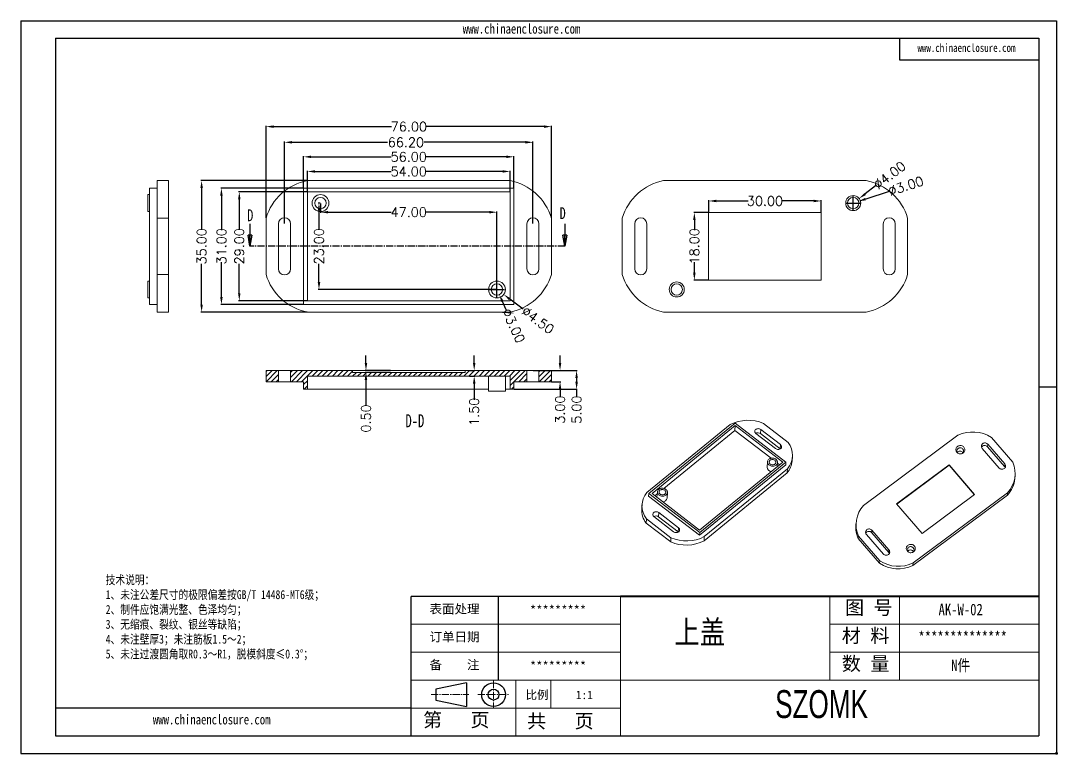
# Model space of a CAD drawing. Header units: inches. Extents: x -870 to -275, y 557 to 752.
# Drawn here: x -869.9 to -593.7, y 556.5 to 751.8 of the extents above; entities that cross this region are included whole.
import ezdxf

# ---------------------------------------------------------------- set-up
doc = ezdxf.new("R2010")
doc.units = ezdxf.units.IN
doc.header["$LTSCALE"] = 0.1
doc.linetypes.add('CENTER2', pattern=[28.575, 19.05, -3.175, 3.175, -3.175])
doc.layers.add('文字', color=81, linetype='Continuous')
for name, color, linetype, lineweight in [('粗实线', 7, 'Continuous', 30), ('细实线', 3, 'Continuous', 9), ('细点划线', 2, 'CENTER2', 9)]:
    doc.layers.add(name, color=color, linetype=linetype, lineweight=lineweight)
doc.styles.add('SLDTEXTSTYLE0', font='TXT', dxfattribs={"width": 0.75})
doc.styles.add('SLDTEXTSTYLE3', font='TXT', dxfattribs={"width": 0.7})
doc.styles.get("Standard").update_dxf_attribs({"font": 'txt', "bigfont": 'gbcbig.shx'})
doc.styles.add('宋体', font='', dxfattribs={"width": 0.8, "height": 3.5})
doc.styles.add('长仿宋', font='', dxfattribs={"width": 0.7, "height": 4})
doc.styles.get('宋体').set_extended_font_data('SimSun')
doc.styles.get('长仿宋').set_extended_font_data('SimSun')
doc.dimstyles.new('2.5', dxfattribs={"dimtxt": 2.5, "dimasz": 2, "dimexe": 0.18, "dimexo": 0.0625, "dimgap": 0.09, "dimtad": 0, "dimzin": 0, "dimdsep": 46, "dimtxsty": 'Standard', "dimcen": 2, "dimclrd": 3, "dimclre": 3, "dimclrt": 256, "dimadec": 0, "dimazin": 0, "dimtfac": 1, "dimtofl": 0, "dimtmove": 0, "dimatfit": 3, "dimfxl": 1, "dimtolj": 1, "dimtzin": 0, "dimarcsym": 0})

# ---------------------------------------------------------------- blocks, each defined once
blk = doc.blocks.new('_CLOSED')
at = {"color": 0, "linetype": 'ByBlock', "lineweight": -2}
for p, q in [((-1, 0.166667), (0, 0)), ((-1, 0.166667), (-1, -0.166667)), ((0, 0), (-1, -0.166667)), ((0, 0), (-1, 0))]:
    blk.add_line(p, q, dxfattribs=at)
blk = doc.blocks.new('*D224')
at = {"color": 3, "lineweight": -2}
for p, q in [((-726.18, 660.69), (-726.18, 662.69)), ((-728.43, 658.69), (-726, 658.69)), ((-728.43, 655.69), (-726, 655.69)), ((-726.18, 653.69), (-726.18, 651.69))]:
    blk.add_line(p, q, dxfattribs=at)
at = {"color": 3}
for points in [[(-726.52, 660.69), (-725.85, 660.69), (-726.18, 658.69)], [(-726.52, 653.69), (-725.85, 653.69), (-726.18, 655.69)]]:
    blk.add_solid(points, dxfattribs=at)
at = {"layer": 'Defpoints', "color": 0}
for p in [(-728.49, 658.69), (-726.18, 658.69), (-728.49, 655.69)]:
    blk.add_point(p, dxfattribs=at)
at = {"insert": (-726.18, 648.27), "char_height": 2.5, "attachment_point": 5, "rotation": 90}
blk.add_mtext('\\A1;3.00', dxfattribs=at)
blk = doc.blocks.new('*D225')
at = {"color": 3, "lineweight": -2}
for p, q in [((-733.33, 658.69), (-721.59, 658.69)), ((-721.77, 656.69), (-721.77, 655.69)), ((-738.43, 653.69), (-721.59, 653.69)), ((-721.77, 653.69), (-721.77, 651.69))]:
    blk.add_line(p, q, dxfattribs=at)
at = {"color": 3}
for points in [[(-722.11, 656.69), (-721.44, 656.69), (-721.77, 658.69)], [(-722.11, 655.69), (-721.44, 655.69), (-721.77, 653.69)]]:
    blk.add_solid(points, dxfattribs=at)
at = {"layer": 'Defpoints', "color": 0}
for p in [(-733.39, 658.69), (-721.77, 658.69), (-738.49, 653.69)]:
    blk.add_point(p, dxfattribs=at)
at = {"insert": (-721.77, 648.27), "char_height": 2.5, "attachment_point": 5, "rotation": 90}
blk.add_mtext('\\A1;5.00', dxfattribs=at)
blk = doc.blocks.new('*D226')
at = {"color": 3, "lineweight": -2}
for p, q in [((-777.88, 660.69), (-777.88, 662.69)), ((-771.31, 658.69), (-778.06, 658.69)), ((-771.31, 658.19), (-778.06, 658.19)), ((-777.88, 656.19), (-777.88, 649.32))]:
    blk.add_line(p, q, dxfattribs=at)
at = {"color": 3}
for points in [[(-778.22, 660.69), (-777.55, 660.69), (-777.88, 658.69)], [(-778.22, 656.19), (-777.55, 656.19), (-777.88, 658.19)]]:
    blk.add_solid(points, dxfattribs=at)
at = {"layer": 'Defpoints', "color": 0}
for p in [(-777.88, 658.69), (-771.24, 658.69), (-771.24, 658.19)]:
    blk.add_point(p, dxfattribs=at)
at = {"insert": (-777.88, 645.9), "char_height": 2.5, "attachment_point": 5, "rotation": 90}
blk.add_mtext('\\A1;0.50', dxfattribs=at)
blk = doc.blocks.new('*D227')
at = {"color": 3, "lineweight": -2}
for p, q in [((-749.05, 660.69), (-749.05, 662.69)), ((-750.34, 658.69), (-748.87, 658.69)), ((-750.34, 657.19), (-748.87, 657.19)), ((-749.05, 655.19), (-749.05, 650.9))]:
    blk.add_line(p, q, dxfattribs=at)
at = {"color": 3}
for points in [[(-749.38, 660.69), (-748.71, 660.69), (-749.05, 658.69)], [(-749.38, 655.19), (-748.71, 655.19), (-749.05, 657.19)]]:
    blk.add_solid(points, dxfattribs=at)
at = {"layer": 'Defpoints', "color": 0}
for p in [(-750.4, 658.69), (-750.4, 657.19), (-749.05, 658.69)]:
    blk.add_point(p, dxfattribs=at)
at = {"insert": (-749.05, 647.68), "char_height": 2.5, "attachment_point": 5, "rotation": 90}
blk.add_mtext('\\A1;1.50', dxfattribs=at)
blk = doc.blocks.new('*D228')
at = {"color": 3, "lineweight": -2}
for p, q in [((-804.49, 699.32), (-804.49, 723.8)), ((-802.49, 723.62), (-771.12, 723.62)), ((-730.49, 723.62), (-761.77, 723.62)), ((-728.49, 699.32), (-728.49, 723.8))]:
    blk.add_line(p, q, dxfattribs=at)
at = {"color": 3}
for points in [[(-802.49, 723.95), (-802.49, 723.28), (-804.49, 723.62)], [(-730.49, 723.95), (-730.49, 723.28), (-728.49, 723.62)]]:
    blk.add_solid(points, dxfattribs=at)
at = {"layer": 'Defpoints', "color": 0}
for p in [(-728.49, 723.62), (-804.49, 699.25), (-728.49, 699.25)]:
    blk.add_point(p, dxfattribs=at)
at = {"insert": (-766.45, 723.62), "char_height": 2.5, "attachment_point": 5}
blk.add_mtext('\\A1;76.00', dxfattribs=at)
blk = doc.blocks.new('*D229')
at = {"color": 3, "lineweight": -2}
for p, q in [((-799.59, 697.82), (-799.59, 719.62)), ((-797.59, 719.44), (-772.13, 719.44)), ((-735.39, 719.44), (-762.36, 719.44)), ((-733.39, 697.82), (-733.39, 719.62))]:
    blk.add_line(p, q, dxfattribs=at)
at = {"color": 3}
for points in [[(-797.59, 719.78), (-797.59, 719.11), (-799.59, 719.44)], [(-735.39, 719.78), (-735.39, 719.11), (-733.39, 719.44)]]:
    blk.add_solid(points, dxfattribs=at)
at = {"layer": 'Defpoints', "color": 0}
for p in [(-799.59, 719.44), (-799.59, 697.75), (-733.39, 697.75)]:
    blk.add_point(p, dxfattribs=at)
at = {"insert": (-767.24, 719.44), "char_height": 2.5, "attachment_point": 5}
blk.add_mtext('\\A1;66.20', dxfattribs=at)
blk = doc.blocks.new('*D230')
at = {"color": 3, "lineweight": -2}
for p, q in [((-794.49, 707.32), (-794.49, 715.76)), ((-792.49, 715.58), (-771.17, 715.58)), ((-740.49, 715.58), (-761.82, 715.58)), ((-738.49, 707.32), (-738.49, 715.76))]:
    blk.add_line(p, q, dxfattribs=at)
at = {"color": 3}
for points in [[(-792.49, 715.91), (-792.49, 715.25), (-794.49, 715.58)], [(-740.49, 715.91), (-740.49, 715.25), (-738.49, 715.58)]]:
    blk.add_solid(points, dxfattribs=at)
at = {"layer": 'Defpoints', "color": 0}
for p in [(-738.49, 715.58), (-794.49, 707.25), (-738.49, 707.25)]:
    blk.add_point(p, dxfattribs=at)
at = {"insert": (-766.49, 715.58), "char_height": 2.5, "attachment_point": 5}
blk.add_mtext('\\A1;56.00', dxfattribs=at)
blk = doc.blocks.new('*D231')
at = {"color": 3, "lineweight": -2}
for p, q in [((-793.49, 706.32), (-793.49, 711.86)), ((-791.49, 711.68), (-771.17, 711.68)), ((-741.49, 711.68), (-761.82, 711.68)), ((-739.49, 706.32), (-739.49, 711.86))]:
    blk.add_line(p, q, dxfattribs=at)
at = {"color": 3}
for points in [[(-791.49, 712.01), (-791.49, 711.35), (-793.49, 711.68)], [(-741.49, 712.01), (-741.49, 711.35), (-739.49, 711.68)]]:
    blk.add_solid(points, dxfattribs=at)
at = {"layer": 'Defpoints', "color": 0}
for p in [(-739.49, 711.68), (-793.49, 706.25), (-739.49, 706.25)]:
    blk.add_point(p, dxfattribs=at)
at = {"insert": (-766.49, 711.68), "char_height": 2.5, "attachment_point": 5}
blk.add_mtext('\\A1;54.00', dxfattribs=at)
blk = doc.blocks.new('*D232')
at = {"color": 3, "lineweight": -2}
for p, q in [((-789.99, 703.19), (-789.99, 700.65)), ((-787.99, 700.83), (-771.17, 700.83)), ((-744.99, 700.83), (-761.82, 700.83)), ((-742.99, 680.32), (-742.99, 701.01))]:
    blk.add_line(p, q, dxfattribs=at)
at = {"color": 3}
for points in [[(-787.99, 701.16), (-787.99, 700.5), (-789.99, 700.83)], [(-744.99, 701.16), (-744.99, 700.5), (-742.99, 700.83)]]:
    blk.add_solid(points, dxfattribs=at)
at = {"layer": 'Defpoints', "color": 0}
for p in [(-789.99, 703.25), (-742.99, 700.83), (-742.99, 680.25)]:
    blk.add_point(p, dxfattribs=at)
at = {"insert": (-766.49, 700.83), "char_height": 2.5, "attachment_point": 5}
blk.add_mtext('\\A1;47.00', dxfattribs=at)
blk = doc.blocks.new('*D233')
at = {"color": 3, "lineweight": -2}
for p, q in [((-790.05, 703.25), (-790.58, 703.25)), ((-790.4, 701.25), (-790.4, 696.43)), ((-790.4, 682.25), (-790.4, 687.08)), ((-743.05, 680.25), (-790.58, 680.25))]:
    blk.add_line(p, q, dxfattribs=at)
at = {"color": 3}
for points in [[(-790.73, 701.25), (-790.06, 701.25), (-790.4, 703.25)], [(-790.73, 682.25), (-790.06, 682.25), (-790.4, 680.25)]]:
    blk.add_solid(points, dxfattribs=at)
at = {"layer": 'Defpoints', "color": 0}
for p in [(-789.99, 703.25), (-790.4, 680.25), (-742.99, 680.25)]:
    blk.add_point(p, dxfattribs=at)
at = {"insert": (-790.4, 691.75), "char_height": 2.5, "attachment_point": 5, "rotation": 90}
blk.add_mtext('\\A1;23.00', dxfattribs=at)
blk = doc.blocks.new('*D234')
at = {"color": 3, "lineweight": -2}
for p, q in [((-793.55, 706.25), (-811.81, 706.25)), ((-811.63, 704.25), (-811.63, 696.43)), ((-811.63, 679.25), (-811.63, 687.08)), ((-793.55, 677.25), (-811.81, 677.25))]:
    blk.add_line(p, q, dxfattribs=at)
at = {"color": 3}
for points in [[(-811.96, 704.25), (-811.3, 704.25), (-811.63, 706.25)], [(-811.96, 679.25), (-811.3, 679.25), (-811.63, 677.25)]]:
    blk.add_solid(points, dxfattribs=at)
at = {"layer": 'Defpoints', "color": 0}
for p in [(-811.63, 706.25), (-793.49, 706.25), (-793.49, 677.25)]:
    blk.add_point(p, dxfattribs=at)
at = {"insert": (-811.63, 691.75), "char_height": 2.5, "attachment_point": 5, "rotation": 90}
blk.add_mtext('\\A1;29.00', dxfattribs=at)
blk = doc.blocks.new('*D235')
at = {"color": 3, "lineweight": -2}
for p, q in [((-794.55, 707.25), (-816.57, 707.25)), ((-816.39, 705.25), (-816.39, 696.01)), ((-816.39, 678.25), (-816.39, 687.5)), ((-794.55, 676.25), (-816.57, 676.25))]:
    blk.add_line(p, q, dxfattribs=at)
at = {"color": 3}
for points in [[(-816.73, 705.25), (-816.06, 705.25), (-816.39, 707.25)], [(-816.73, 678.25), (-816.06, 678.25), (-816.39, 676.25)]]:
    blk.add_solid(points, dxfattribs=at)
at = {"layer": 'Defpoints', "color": 0}
for p in [(-816.39, 707.25), (-794.49, 707.25), (-794.49, 676.25)]:
    blk.add_point(p, dxfattribs=at)
at = {"insert": (-816.39, 691.75), "char_height": 2.5, "attachment_point": 5, "rotation": 90}
blk.add_mtext('\\A1;31.00', dxfattribs=at)
blk = doc.blocks.new('*D236')
at = {"color": 3, "lineweight": -2}
for p, q in [((-793.55, 709.25), (-821.85, 709.25)), ((-821.67, 707.25), (-821.67, 696.43)), ((-821.67, 676.25), (-821.67, 687.08)), ((-793.55, 674.25), (-821.85, 674.25))]:
    blk.add_line(p, q, dxfattribs=at)
at = {"color": 3}
for points in [[(-822, 707.25), (-821.33, 707.25), (-821.67, 709.25)], [(-822, 676.25), (-821.33, 676.25), (-821.67, 674.25)]]:
    blk.add_solid(points, dxfattribs=at)
at = {"layer": 'Defpoints', "color": 0}
for p in [(-793.49, 709.25), (-821.67, 674.25), (-793.49, 674.25)]:
    blk.add_point(p, dxfattribs=at)
at = {"insert": (-821.67, 691.75), "char_height": 2.5, "attachment_point": 5, "rotation": 90}
blk.add_mtext('\\A1;35.00', dxfattribs=at)
blk = doc.blocks.new('*D237')
at = {"color": 3, "lineweight": -2}
for p, q in [((-742.99, 678.25), (-742.99, 682.25)), ((-744.99, 680.25), (-740.99, 680.25)), ((-735.99, 675.01), (-739.59, 677.71))]:
    blk.add_line(p, q, dxfattribs=at)
at = {"color": 3}
blk.add_solid([(-739.39, 677.97), (-739.79, 677.44), (-741.19, 678.91)], dxfattribs=at)
at = {"layer": 'Defpoints', "color": 0}
for p in [(-744.79, 681.6), (-741.19, 678.91)]:
    blk.add_point(p, dxfattribs=at)
at = {"insert": (-732.08, 672.08), "char_height": 2.5, "attachment_point": 5, "rotation": 323.1377}
blk.add_mtext('\\A1;∅4.50', dxfattribs=at)
blk = doc.blocks.new('*D238')
at = {"color": 3, "lineweight": -2}
for p, q in [((-742.99, 678.25), (-742.99, 682.25)), ((-744.99, 680.25), (-740.99, 680.25)), ((-740.51, 674.87), (-741.53, 677.08))]:
    blk.add_line(p, q, dxfattribs=at)
at = {"color": 3}
blk.add_solid([(-741.23, 677.22), (-741.83, 676.94), (-742.36, 678.89)], dxfattribs=at)
at = {"layer": 'Defpoints', "color": 0}
for p in [(-743.62, 681.62), (-742.36, 678.89)]:
    blk.add_point(p, dxfattribs=at)
at = {"insert": (-738.56, 670.62), "char_height": 2.5, "attachment_point": 5, "rotation": 294.7328}
blk.add_mtext('\\A1;∅3.00', dxfattribs=at)
blk = doc.blocks.new('*D239')
at = {"color": 3, "lineweight": -2}
for p, q in [((-642.11, 707.83), (-644.92, 705.69)), ((-648.09, 701.25), (-648.09, 705.25)), ((-650.09, 703.25), (-646.09, 703.25))]:
    blk.add_line(p, q, dxfattribs=at)
at = {"color": 3}
blk.add_solid([(-645.12, 705.95), (-644.71, 705.42), (-646.5, 704.47)], dxfattribs=at)
at = {"layer": 'Defpoints', "color": 0}
for p in [(-646.5, 704.47), (-649.68, 702.04)]:
    blk.add_point(p, dxfattribs=at)
at = {"insert": (-638.4, 710.67), "char_height": 2.5, "attachment_point": 5, "rotation": 37.4272}
blk.add_mtext('\\A1;∅4.00', dxfattribs=at)
blk = doc.blocks.new('*D240')
at = {"color": 3, "lineweight": -2}
for p, q in [((-648.09, 701.25), (-648.09, 705.25)), ((-638.52, 706.37), (-644.76, 704.34)), ((-650.09, 703.25), (-646.09, 703.25))]:
    blk.add_line(p, q, dxfattribs=at)
at = {"color": 3}
blk.add_solid([(-644.87, 704.65), (-644.66, 704.02), (-646.67, 703.72)], dxfattribs=at)
at = {"layer": 'Defpoints', "color": 0}
for p in [(-649.52, 702.79), (-646.67, 703.72)]:
    blk.add_point(p, dxfattribs=at)
at = {"insert": (-634.07, 707.81), "char_height": 2.5, "attachment_point": 5, "rotation": 18.0003}
blk.add_mtext('\\A1;∅3.00', dxfattribs=at)
blk = doc.blocks.new('*D241')
at = {"color": 3, "lineweight": -2}
for p, q in [((-686.59, 700.82), (-686.59, 704)), ((-684.59, 703.82), (-676.06, 703.82)), ((-658.59, 703.82), (-667.13, 703.82)), ((-656.59, 700.82), (-656.59, 704))]:
    blk.add_line(p, q, dxfattribs=at)
at = {"color": 3}
for points in [[(-684.59, 704.15), (-684.59, 703.49), (-686.59, 703.82)], [(-658.59, 704.15), (-658.59, 703.49), (-656.59, 703.82)]]:
    blk.add_solid(points, dxfattribs=at)
at = {"layer": 'Defpoints', "color": 0}
for p in [(-656.59, 703.82), (-686.59, 700.75), (-656.59, 700.75)]:
    blk.add_point(p, dxfattribs=at)
at = {"insert": (-671.59, 703.82), "char_height": 2.5, "attachment_point": 5}
blk.add_mtext('\\A1;30.00', dxfattribs=at)
blk = doc.blocks.new('*D242')
at = {"color": 3, "lineweight": -2}
for p, q in [((-686.65, 700.75), (-690.58, 700.75)), ((-690.4, 698.75), (-690.4, 696.01)), ((-690.4, 684.75), (-690.4, 687.5)), ((-686.65, 682.75), (-690.58, 682.75))]:
    blk.add_line(p, q, dxfattribs=at)
at = {"color": 3}
for points in [[(-690.74, 698.75), (-690.07, 698.75), (-690.4, 700.75)], [(-690.74, 684.75), (-690.07, 684.75), (-690.4, 682.75)]]:
    blk.add_solid(points, dxfattribs=at)
at = {"layer": 'Defpoints', "color": 0}
for p in [(-686.59, 700.75), (-690.4, 682.75), (-686.59, 682.75)]:
    blk.add_point(p, dxfattribs=at)
at = {"insert": (-690.4, 691.75), "char_height": 2.5, "attachment_point": 5, "rotation": 90}
blk.add_mtext('\\A1;18.00', dxfattribs=at)

msp = doc.modelspace()

# ---------------------------------------------------------------- hatches: boundary and pattern name
at = {"linetype": 'Continuous', "lineweight": 0}
h = msp.add_hatch(dxfattribs=at)
h.set_pattern_fill('ANSI31', color=4, scale=0.3, style=0)
h.paths.add_polyline_path([(-804.492, 658.69), (-804.492, 655.69), (-801.192, 655.69), (-801.192, 658.69)], flags=0)
h = msp.add_hatch(dxfattribs=at)
h.set_pattern_fill('ANSI31', color=4, scale=0.3, style=0)
h.paths.add_polyline_path([(-793.492, 653.69), (-793.492, 657.19), (-739.492, 657.19), (-739.492, 653.69), (-738.492, 653.69), (-738.492, 655.69), (-734.992, 655.69), (-734.992, 658.69), (-751.492, 658.69), (-751.492, 658.19), (-781.492, 658.19), (-781.492, 658.69), (-797.992, 658.69), (-797.992, 655.69), (-794.492, 655.69), (-794.492, 653.69)], flags=0)
h = msp.add_hatch(dxfattribs=at)
h.set_pattern_fill('ANSI31', color=4, scale=0.3, style=0)
h.paths.add_polyline_path([(-728.492, 655.69), (-728.492, 658.69), (-731.792, 658.69), (-731.792, 655.69)], flags=0)

# ---------------------------------------------------------------- linework, layer by layer
for p, q in [((-869.854, 751.81), (-593.949, 751.81)), ((-869.854, 751.81), (-869.854, 556.726)), ((-593.949, 751.81), (-593.949, 556.726)), ((-860.564, 747.165), (-598.594, 747.165)), ((-860.564, 747.165), (-860.564, 561.371)), ((-635.752, 747.165), (-635.752, 741.359)), ((-598.594, 747.165), (-598.594, 561.371)), ((-635.752, 741.359), (-598.594, 741.359)), ((-593.949, 654.268), (-598.594, 654.268)), ((-710.07, 598.53), (-765.809, 598.53)), ((-765.809, 561.371), (-765.809, 598.53)), ((-742.584, 576.234), (-742.584, 598.53)), ((-765.809, 568.803), (-860.564, 568.803)), ((-860.564, 561.371), (-598.594, 561.371)), ((-869.854, 556.726), (-593.949, 556.726))]:
    msp.add_line(p, q)
at = {"color": 7, "linetype": 'Continuous', "lineweight": 15}
for p, q in [((-835.518, 676.255), (-835.518, 707.255)), ((-835.518, 707.255), (-833.518, 707.255)), ((-833.518, 709.255), (-833.518, 699.255)), ((-833.518, 709.255), (-830.518, 709.255)), ((-830.518, 709.255), (-830.518, 699.255)), ((-738.492, 707.255), (-794.492, 707.255)), ((-794.492, 707.255), (-794.492, 676.255)), ((-739.492, 709.255), (-793.492, 709.255)), ((-738.492, 676.255), (-738.492, 707.255)), ((-698.592, 709.255), (-644.592, 709.255)), ((-835.518, 705.505), (-836.018, 705.505)), ((-836.018, 703.255), (-836.018, 705.505)), ((-793.492, 706.255), (-793.492, 677.255)), ((-739.492, 706.255), (-793.492, 706.255)), ((-739.492, 677.255), (-739.492, 706.255)), ((-836.018, 701.005), (-836.018, 703.255)), ((-836.018, 701.005), (-835.518, 701.005)), ((-830.518, 699.255), (-833.518, 699.255)), ((-833.518, 684.255), (-833.518, 699.255)), ((-830.518, 684.255), (-830.518, 699.255)), ((-804.492, 699.255), (-804.492, 684.255)), ((-728.492, 684.255), (-728.492, 699.255)), ((-709.592, 684.255), (-709.592, 699.255)), ((-686.592, 700.755), (-686.592, 682.755)), ((-656.592, 700.755), (-686.592, 700.755)), ((-656.592, 682.755), (-656.592, 700.755)), ((-633.592, 699.255), (-633.592, 684.255)), ((-801.192, 685.755), (-801.192, 697.755)), ((-797.992, 697.755), (-797.992, 685.755)), ((-734.992, 697.755), (-734.992, 685.755)), ((-731.792, 685.755), (-731.792, 697.755)), ((-706.292, 685.755), (-706.292, 697.755)), ((-703.092, 697.755), (-703.092, 685.755)), ((-640.092, 697.755), (-640.092, 685.755)), ((-636.892, 685.755), (-636.892, 697.755)), ((-835.518, 682.505), (-836.018, 682.505)), ((-836.018, 680.255), (-836.018, 682.505)), ((-830.518, 684.255), (-833.518, 684.255)), ((-833.518, 674.255), (-833.518, 684.255)), ((-830.518, 674.255), (-830.518, 684.255)), ((-686.592, 682.755), (-656.592, 682.755)), ((-836.018, 678.005), (-836.018, 680.255)), ((-836.018, 678.005), (-835.518, 678.005)), ((-793.492, 677.255), (-739.492, 677.255)), ((-835.518, 676.255), (-833.518, 676.255)), ((-833.518, 674.255), (-830.518, 674.255)), ((-794.492, 676.255), (-738.492, 676.255)), ((-793.492, 674.255), (-739.492, 674.255)), ((-644.592, 674.255), (-698.592, 674.255)), ((-804.492, 658.69), (-801.192, 658.69)), ((-804.492, 655.69), (-804.492, 658.69)), ((-801.192, 655.69), (-801.192, 658.69)), ((-797.992, 658.69), (-801.192, 658.69)), ((-797.992, 658.69), (-781.492, 658.69)), ((-797.992, 658.69), (-797.992, 655.69)), ((-793.492, 657.19), (-739.492, 657.19)), ((-793.492, 653.69), (-793.492, 657.19)), ((-781.492, 658.69), (-781.492, 658.19)), ((-751.492, 658.69), (-781.492, 658.69)), ((-751.492, 658.19), (-781.492, 658.19)), ((-751.492, 658.69), (-734.992, 658.69)), ((-751.492, 658.19), (-751.492, 658.69)), ((-745.242, 657.19), (-745.242, 653.19)), ((-740.742, 653.19), (-740.742, 657.19)), ((-739.492, 657.19), (-739.492, 653.69)), ((-734.992, 658.69), (-734.992, 655.69)), ((-734.992, 658.69), (-731.792, 658.69)), ((-731.792, 655.69), (-731.792, 658.69)), ((-731.792, 658.69), (-728.492, 658.69)), ((-728.492, 658.69), (-728.492, 655.69)), ((-804.492, 655.69), (-801.192, 655.69)), ((-797.992, 655.69), (-801.192, 655.69)), ((-797.992, 655.69), (-794.492, 655.69)), ((-794.492, 653.69), (-794.492, 655.69)), ((-738.492, 655.69), (-734.992, 655.69)), ((-738.492, 655.69), (-738.492, 653.69)), ((-734.992, 655.69), (-731.792, 655.69)), ((-731.792, 655.69), (-728.492, 655.69)), ((-794.492, 653.69), (-793.492, 653.69)), ((-793.492, 653.69), (-745.242, 653.69)), ((-740.742, 653.19), (-745.242, 653.19)), ((-740.742, 653.69), (-739.492, 653.69)), ((-739.492, 653.69), (-738.492, 653.69)), ((-680.879, 644.272), (-703.04, 626.213)), ((-679.543, 644.671), (-702.525, 625.943)), ((-679.516, 644), (-701.678, 625.941)), ((-679.516, 644), (-679.607, 642.713)), ((-665.998, 634.258), (-679.543, 644.671)), ((-666.845, 634.26), (-679.516, 644)), ((-665.441, 639.554), (-671.995, 644.592)), ((-679.607, 642.713), (-698.524, 627.297)), ((-669.977, 635.31), (-679.607, 642.713)), ((-674.007, 641.914), (-668.764, 637.884)), ((-672.772, 641.881), (-672.694, 642.985)), ((-667.528, 637.85), (-672.772, 641.881)), ((-667.451, 638.954), (-672.694, 642.985)), ((-645.332, 622.751), (-620.17, 641.426)), ((-611.269, 640.857), (-605.605, 634.297)), ((-667.528, 637.85), (-667.451, 638.954)), ((-609.2, 632.705), (-613.731, 637.953)), ((-612.24, 639.06), (-612.294, 638.395)), ((-612.294, 638.395), (-607.763, 633.147)), ((-612.24, 639.06), (-607.709, 633.812)), ((-667.492, 637.821), (-667.528, 637.85)), ((-664.355, 634.618), (-664.277, 635.722)), ((-618.935, 636.892), (-618.839, 636.755)), ((-689.032, 614.795), (-666.05, 633.522)), ((-689.007, 616.201), (-666.845, 634.26)), ((-688.98, 615.53), (-665.998, 634.258)), ((-687.748, 614.457), (-665.586, 632.516)), ((-670.926, 634.375), (-671.03, 632.904)), ((-668.312, 633.065), (-668.233, 634.186)), ((-667.702, 633.561), (-668.247, 633.98)), ((-665.998, 634.258), (-666.05, 633.522)), ((-665.586, 632.516), (-665.664, 631.413)), ((-622.552, 633.559), (-636.531, 623.183)), ((-622.561, 633.448), (-636.476, 623.12)), ((-622.561, 633.448), (-622.552, 633.559)), ((-615.82, 625.639), (-622.561, 633.448)), ((-615.756, 625.687), (-622.552, 633.559)), ((-607.709, 633.812), (-607.763, 633.147)), ((-687.825, 613.354), (-665.664, 631.413)), ((-605.024, 629.963), (-604.971, 630.628)), ((-702.525, 625.943), (-702.577, 625.207)), ((-702.577, 625.207), (-689.032, 614.795)), ((-702.525, 625.943), (-688.98, 615.53)), ((-701.678, 625.941), (-689.007, 616.201)), ((-700.302, 625.849), (-700.911, 625.352)), ((-700.264, 626.383), (-700.366, 624.933)), ((-697.674, 624.722), (-697.571, 626.193)), ((-607.009, 625.454), (-632.171, 606.779)), ((-606.955, 626.119), (-632.117, 607.444)), ((-629.735, 615.311), (-615.756, 625.687)), ((-607.009, 625.454), (-606.955, 626.119)), ((-704.349, 623.008), (-704.427, 621.904)), ((-636.531, 623.183), (-629.735, 615.311)), ((-703.263, 618.072), (-703.185, 619.176)), ((-703.185, 619.176), (-696.632, 614.137)), ((-695.933, 615.745), (-701.176, 619.775)), ((-699.94, 619.742), (-699.862, 620.846)), ((-699.94, 619.742), (-694.697, 615.711)), ((-699.862, 620.846), (-694.619, 616.815)), ((-703.263, 618.072), (-696.709, 613.034)), ((-694.697, 615.711), (-694.619, 616.815)), ((-647.317, 618.243), (-647.37, 617.578)), ((-643.087, 616.165), (-643.141, 615.5)), ((-638.556, 610.917), (-643.087, 616.165)), ((-696.709, 613.034), (-696.632, 614.137)), ((-694.697, 615.711), (-694.661, 615.682)), ((-688.98, 615.53), (-689.032, 614.795)), ((-687.748, 614.457), (-687.825, 613.354)), ((-646.682, 614.573), (-646.736, 613.908)), ((-641.072, 607.348), (-646.736, 613.908)), ((-641.018, 608.013), (-646.682, 614.573)), ((-644.578, 615.058), (-640.047, 609.81)), ((-638.61, 610.252), (-643.141, 615.5)), ((-638.556, 610.917), (-638.61, 610.252)), ((-632.151, 610.578), (-632.055, 610.441)), ((-641.018, 608.013), (-641.072, 607.348)), ((-632.117, 607.444), (-632.171, 606.779))]:
    msp.add_line(p, q, dxfattribs=at)
at = {"color": 7, "linetype": 'Continuous', "lineweight": 30}
for p, q in [((-808.778, 697.755), (-808.778, 691.755)), ((-724.902, 697.755), (-724.902, 691.755))]:
    msp.add_line(p, q, dxfattribs=at)
at = {"color": 1, "linetype": 'CENTER2', "lineweight": 30}
msp.add_line((-724.902, 691.755), (-808.778, 691.755), dxfattribs=at)
at = {"color": 7, "linetype": 'Continuous', "lineweight": 15, "flags": 128}
for points in [[(-672.694, 642.985), (-672.843, 643.079), (-673.012, 643.149), (-673.193, 643.193), (-673.381, 643.208), (-673.567, 643.194), (-673.745, 643.151), (-673.908, 643.081), (-674.05, 642.987), (-674.164, 642.872), (-674.248, 642.741), (-674.297, 642.599), (-674.309, 642.451), (-674.285, 642.303), (-674.225, 642.161), (-674.131, 642.03), (-674.007, 641.914)], [(-668.764, 637.884), (-668.615, 637.789), (-668.447, 637.719), (-668.265, 637.675), (-668.078, 637.66), (-667.891, 637.675), (-667.713, 637.718), (-667.55, 637.787), (-667.409, 637.881), (-667.294, 637.996), (-667.21, 638.127), (-667.162, 638.269), (-667.149, 638.417), (-667.173, 638.565), (-667.233, 638.708), (-667.327, 638.839), (-667.451, 638.954)], [(-618.604, 638.284), (-618.489, 638.126), (-618.405, 637.953), (-618.354, 637.769), (-618.336, 637.581), (-618.353, 637.392), (-618.404, 637.21), (-618.487, 637.038), (-618.601, 636.883), (-618.741, 636.747), (-618.905, 636.636), (-619.086, 636.553), (-619.281, 636.499), (-619.483, 636.477), (-619.686, 636.487), (-619.885, 636.529), (-620.074, 636.601), (-620.247, 636.702), (-620.4, 636.828), (-620.528, 636.977), (-620.628, 637.143), (-620.696, 637.322), (-620.73, 637.509), (-620.731, 637.698), (-620.697, 637.884), (-620.629, 638.061), (-620.53, 638.226), (-620.403, 638.372), (-620.25, 638.495), (-620.077, 638.593), (-619.889, 638.661), (-619.69, 638.699), (-619.487, 638.705), (-619.285, 638.679), (-619.09, 638.622), (-618.908, 638.535), (-618.745, 638.421), (-618.604, 638.284)], [(-618.863, 637.778), (-618.987, 637.896), (-619.133, 637.99), (-619.296, 638.055), (-619.469, 638.09), (-619.645, 638.093), (-619.818, 638.064), (-619.982, 638.004), (-620.129, 637.915), (-620.254, 637.802), (-620.353, 637.667), (-620.422, 637.517), (-620.457, 637.356), (-620.458, 637.193), (-620.425, 637.031), (-620.358, 636.879), (-620.261, 636.741), (-620.181, 636.659)], [(-613.731, 637.953), (-613.835, 638.1), (-613.906, 638.263), (-613.941, 638.435), (-613.94, 638.61), (-613.902, 638.781), (-613.829, 638.941), (-613.724, 639.085), (-613.59, 639.206), (-613.433, 639.301), (-613.258, 639.365), (-613.074, 639.396), (-612.886, 639.393), (-612.701, 639.355), (-612.528, 639.286), (-612.372, 639.186), (-612.24, 639.06)], [(-668.656, 635.033), (-668.826, 635.145), (-669.015, 635.234), (-669.219, 635.298), (-669.432, 635.336), (-669.649, 635.347), (-669.864, 635.33), (-670.072, 635.286), (-670.267, 635.216), (-670.444, 635.122), (-670.599, 635.006), (-670.728, 634.871), (-670.826, 634.721), (-670.893, 634.559), (-670.925, 634.39), (-670.923, 634.219), (-670.886, 634.049), (-670.815, 633.885), (-670.712, 633.731), (-670.579, 633.592), (-670.421, 633.47), (-670.241, 633.369), (-670.044, 633.292), (-669.835, 633.241), (-669.619, 633.216), (-669.402, 633.219), (-669.19, 633.25), (-668.988, 633.307), (-668.801, 633.39), (-668.635, 633.495), (-668.492, 633.621), (-668.379, 633.764), (-668.296, 633.921), (-668.246, 634.086), (-668.231, 634.257), (-668.251, 634.428), (-668.305, 634.596), (-668.393, 634.755), (-668.511, 634.902), (-668.656, 635.033)], [(-668.964, 634.782), (-669.104, 634.871), (-669.262, 634.937), (-669.432, 634.978), (-669.608, 634.992), (-669.783, 634.978), (-669.95, 634.938), (-670.102, 634.873), (-670.235, 634.785), (-670.343, 634.677), (-670.421, 634.554), (-670.467, 634.421), (-670.478, 634.282), (-670.456, 634.144), (-670.399, 634.01), (-670.311, 633.887), (-670.195, 633.779), (-670.056, 633.69), (-669.898, 633.624), (-669.727, 633.584), (-669.552, 633.57), (-669.377, 633.583), (-669.21, 633.623), (-669.057, 633.689), (-668.924, 633.777), (-668.817, 633.884), (-668.739, 634.007), (-668.693, 634.141), (-668.681, 634.279), (-668.704, 634.418), (-668.76, 634.551), (-668.848, 634.674), (-668.964, 634.782)], [(-607.709, 633.812), (-607.606, 633.665), (-607.535, 633.502), (-607.499, 633.33), (-607.5, 633.155), (-607.538, 632.984), (-607.611, 632.824), (-607.717, 632.68), (-607.851, 632.559), (-608.008, 632.464), (-608.182, 632.4), (-608.367, 632.369), (-608.555, 632.372), (-608.739, 632.41), (-608.912, 632.479), (-609.068, 632.579), (-609.2, 632.705)], [(-607.763, 633.147), (-607.66, 633), (-607.594, 632.854)], [(-697.994, 627.041), (-698.164, 627.152), (-698.353, 627.241), (-698.557, 627.306), (-698.77, 627.344), (-698.987, 627.354), (-699.202, 627.337), (-699.41, 627.293), (-699.605, 627.223), (-699.782, 627.129), (-699.937, 627.013), (-700.066, 626.878), (-700.164, 626.728), (-700.231, 626.566), (-700.263, 626.398), (-700.261, 626.226), (-700.224, 626.056), (-700.153, 625.892), (-700.05, 625.738), (-699.917, 625.599), (-699.759, 625.477), (-699.579, 625.377), (-699.382, 625.3), (-699.173, 625.248), (-698.957, 625.224), (-698.74, 625.227), (-698.528, 625.257), (-698.326, 625.315), (-698.139, 625.397), (-697.973, 625.503), (-697.831, 625.629), (-697.717, 625.771), (-697.634, 625.928), (-697.584, 626.094), (-697.569, 626.264), (-697.589, 626.436), (-697.643, 626.603), (-697.731, 626.762), (-697.849, 626.91), (-697.994, 627.041)], [(-698.302, 626.79), (-698.442, 626.878), (-698.6, 626.944), (-698.77, 626.985), (-698.946, 626.999), (-699.121, 626.986), (-699.288, 626.945), (-699.44, 626.88), (-699.573, 626.792), (-699.681, 626.684), (-699.759, 626.562), (-699.805, 626.428), (-699.816, 626.29), (-699.794, 626.151), (-699.737, 626.017), (-699.649, 625.894), (-699.533, 625.786), (-699.394, 625.698), (-699.236, 625.632), (-699.066, 625.591), (-698.89, 625.577), (-698.715, 625.59), (-698.548, 625.631), (-698.395, 625.696), (-698.262, 625.784), (-698.155, 625.892), (-698.077, 626.015), (-698.031, 626.148), (-698.019, 626.286), (-698.042, 626.425), (-698.098, 626.559), (-698.186, 626.682), (-698.302, 626.79)], [(-701.176, 619.775), (-701.3, 619.891), (-701.393, 620.022), (-701.453, 620.164), (-701.478, 620.312), (-701.465, 620.46), (-701.416, 620.602), (-701.333, 620.733), (-701.218, 620.848), (-701.077, 620.942), (-700.914, 621.012), (-700.736, 621.055), (-700.549, 621.069), (-700.362, 621.054), (-700.18, 621.01), (-700.011, 620.94), (-699.862, 620.846)], [(-694.619, 616.815), (-694.496, 616.7), (-694.402, 616.569), (-694.342, 616.426), (-694.317, 616.278), (-694.33, 616.13), (-694.379, 615.988), (-694.462, 615.857), (-694.577, 615.742), (-694.718, 615.648), (-694.881, 615.579), (-695.06, 615.536), (-695.246, 615.521), (-695.434, 615.536), (-695.615, 615.58), (-695.784, 615.65), (-695.933, 615.745)], [(-643.087, 616.165), (-643.219, 616.291), (-643.375, 616.391), (-643.548, 616.461), (-643.732, 616.498), (-643.92, 616.501), (-644.105, 616.47), (-644.279, 616.406), (-644.436, 616.311), (-644.57, 616.19), (-644.676, 616.046), (-644.749, 615.886), (-644.787, 615.715), (-644.788, 615.54), (-644.752, 615.368), (-644.681, 615.205), (-644.578, 615.058)], [(-640.047, 609.81), (-639.915, 609.684), (-639.759, 609.585), (-639.586, 609.515), (-639.402, 609.477), (-639.214, 609.474), (-639.029, 609.505), (-638.855, 609.569), (-638.697, 609.664), (-638.564, 609.785), (-638.458, 609.929), (-638.385, 610.089), (-638.347, 610.26), (-638.346, 610.435), (-638.382, 610.607), (-638.453, 610.77), (-638.556, 610.917)], [(-638.441, 609.959), (-638.506, 610.105), (-638.61, 610.252)], [(-631.82, 611.97), (-631.706, 611.812), (-631.621, 611.639), (-631.57, 611.456), (-631.552, 611.267), (-631.569, 611.079), (-631.62, 610.896), (-631.704, 610.725), (-631.817, 610.569), (-631.958, 610.434), (-632.121, 610.323), (-632.303, 610.239), (-632.497, 610.186), (-632.699, 610.164), (-632.902, 610.174), (-633.101, 610.215), (-633.29, 610.288), (-633.463, 610.389), (-633.616, 610.515), (-633.744, 610.663), (-633.844, 610.829), (-633.912, 611.008), (-633.947, 611.195), (-633.947, 611.384), (-633.913, 611.57), (-633.846, 611.748), (-633.747, 611.912), (-633.619, 612.058), (-633.467, 612.182), (-633.294, 612.279), (-633.105, 612.348), (-632.906, 612.386), (-632.703, 612.392), (-632.501, 612.366), (-632.306, 612.309), (-632.125, 612.222), (-631.961, 612.108), (-631.82, 611.97)], [(-632.08, 611.465), (-632.204, 611.583), (-632.35, 611.676), (-632.512, 611.742), (-632.685, 611.777), (-632.861, 611.779), (-633.034, 611.75), (-633.198, 611.69), (-633.345, 611.602), (-633.47, 611.488), (-633.569, 611.353), (-633.638, 611.203), (-633.673, 611.043), (-633.674, 610.879), (-633.641, 610.718), (-633.575, 610.565), (-633.478, 610.427), (-633.398, 610.346)]]:
    msp.add_lwpolyline(points, dxfattribs=at)
at = {"color": 7, "linetype": 'Continuous', "lineweight": 15}
for centre, radius in [((-789.992, 703.255), 2.25), ((-789.992, 703.255), 1.5), ((-648.092, 703.255), 2), ((-648.092, 703.255), 1.5), ((-742.992, 680.255), 2.25), ((-695.092, 680.255), 2), ((-742.992, 680.255), 1.5), ((-695.092, 680.255), 1.5)]:
    msp.add_circle(centre, radius, dxfattribs=at)
msp.add_circle((-593.949, 556.726), 0.224)
for centre, radius, start, end in [((-790.772, 695.213), 14.303, 100.96269, 163.58469), ((-742.212, 695.213), 14.303, 16.41531, 79.03731), ((-695.872, 695.213), 14.303, 100.96269, 163.58469), ((-647.312, 695.213), 14.303, 16.41531, 79.03731), ((-799.592, 697.755), 1.6, 0, 180), ((-733.392, 697.755), 1.6, 0, 180), ((-704.692, 697.755), 1.6, 0, 180), ((-638.492, 697.755), 1.6, 0, 180), ((-799.592, 685.755), 1.6, 180, 0), ((-733.392, 685.755), 1.6, 180, 0), ((-704.692, 685.755), 1.6, 180, 0), ((-638.492, 685.755), 1.6, 180, 0), ((-790.772, 688.297), 14.303, 196.41531, 259.03731), ((-742.212, 688.297), 14.303, 280.96269, 343.58469), ((-695.872, 688.297), 14.303, 196.41531, 259.03731), ((-647.312, 688.297), 14.303, 280.96269, 343.58469), ((-676.097, 634.999), 10.433, 66.84753, 117.27637), ((-673.455, 640.958), 1.148, 53.49964, 120.85621), ((-616.228, 633.19), 9.132, 57.1069, 115.57597), ((-669.892, 636.125), 5.618, 320.03019, 37.60702), ((-613.044, 637.746), 0.992, 40.88424, 149.7219), ((-619.641, 636.276), 0.936, 41.1251, 140.00392), ((-619.465, 637.25), 0.8, 301.40448, 41.26902), ((-669.823, 632.97), 1.209, 183.14259, 265.96183), ((-670.034, 635.067), 5.696, 320.09204, 355.4773), ((-612.461, 631.228), 7.511, 317.13948, 24.11345), ((-612.592, 630.603), 7.595, 317.3182, 355.16085), ((-698.735, 622.604), 5.618, 140.03019, 217.60702), ((-698.815, 624.912), 1.157, 269.02369, 350.51731), ((-698.642, 621.568), 5.795, 176.67929, 217.1121), ((-639.826, 617.642), 7.511, 137.13948, 204.11345), ((-700.623, 618.819), 1.148, 53.49964, 120.85621), ((-639.884, 616.983), 7.51, 175.45822, 204.16777), ((-643.891, 614.856), 0.988, 40.63082, 149.97532), ((-692.607, 622.627), 10.433, 246.84753, 297.27637), ((-692.529, 623.73), 10.433, 246.84753, 297.27637), ((-632.857, 609.962), 0.936, 41.1251, 140.00392), ((-632.681, 610.937), 0.8, 301.40448, 41.26902), ((-636.059, 615.681), 9.132, 237.1069, 295.57597), ((-636.113, 615.016), 9.132, 237.1069, 295.57597)]:
    msp.add_arc(centre, radius, start, end, dxfattribs=at)
at = {"layer": '粗实线', "color": 7, "lineweight": 40}
msp.add_line((-598.594, 598.53), (-710.07, 598.53), dxfattribs=at)
at = {"layer": '粗实线', "color": 7}
for p, q in [((-751.121, 575.539), (-759.241, 573.818)), ((-751.121, 575.539), (-751.121, 569.175)), ((-759.241, 573.818), (-759.241, 570.946)), ((-759.241, 570.946), (-751.121, 569.175))]:
    msp.add_line(p, q, dxfattribs=at)
for radius in [3.157, 1.436]:
    msp.add_circle((-743.894, 572.382), radius, dxfattribs=at)
at = {"layer": '细实线', "color": 7}
for p, q in [((-710.07, 598.53), (-710.07, 561.371)), ((-654.332, 598.53), (-654.332, 576.234)), ((-635.752, 598.53), (-635.752, 576.391)), ((-710.07, 591.098), (-765.809, 591.098)), ((-598.594, 591.098), (-654.332, 591.098)), ((-710.07, 583.666), (-765.809, 583.666)), ((-598.594, 583.666), (-654.332, 583.666)), ((-598.594, 576.234), (-765.809, 576.234)), ((-737.939, 576.234), (-737.939, 561.371)), ((-728.65, 576.234), (-728.65, 568.803)), ((-710.07, 568.803), (-765.809, 568.803))]:
    msp.add_line(p, q, dxfattribs=at)
at = {"layer": '细点划线', "color": 7}
for p, q in [((-743.894, 576.016), (-743.894, 568.803)), ((-760.536, 572.382), (-750.499, 572.382)), ((-748.116, 572.382), (-739.956, 572.382))]:
    msp.add_line(p, q, dxfattribs=at)

# ---------------------------------------------------------------- block references
at = {"color": 7, "linetype": 'Continuous', "lineweight": 30, "xscale": 3, "yscale": 3, "zscale": 0.5, "rotation": 270}
for p in [(-808.778, 691.755), (-724.902, 691.755)]:
    msp.add_blockref('_CLOSED', p, dxfattribs=at)

# ---------------------------------------------------------------- texts
at = {"color": 7, "linetype": 'Continuous', "char_height": 3.175, "attachment_point": 1, "style": 'SLDTEXTSTYLE0'}
for insert in [(-809.511, 701.61), (-726.29, 702.162)]:
    msp.add_mtext('D', dxfattribs=dict(at, insert=insert))
at = {"color": 0, "linetype": 'Continuous', "lineweight": 0, "insert": (-764.853, 647.053), "char_height": 3.5, "attachment_point": 2, "style": 'SLDTEXTSTYLE3'}
msp.add_mtext('D-D', dxfattribs=at)
at = {"char_height": 2.44407, "width": 1389.08639, "attachment_point": 1}
for s, insert in [('{\\fSimHei|b0|i0|c134|p49;表面处理}', (-760.962, 596.421)), ('{\\fSimHei|b0|i0|c134|p49;*********}', (-734.193, 596.106)), ('{\\fSimHei|b0|i0|c134|p49;订单日期}', (-760.962, 588.989)), ('{\\fSimHei|b0|i0|c134|p49;备    注}', (-760.962, 581.557)), ('{\\fSimHei|b0|i0|c134|p49;*********}', (-734.193, 581.243))]:
    msp.add_mtext(s, dxfattribs=dict(at, insert=insert))
at = {"layer": '文字', "color": 0, "attachment_point": 1, "style": '宋体'}
for s, insert, char_height, width in [('www.chinaenclosure.com', (-752.094, 750.984), 2.61599, 45.96039), ('www.chinaenclosure.com', (-630.965, 745.695), 2.17999, 38.30032), ('{\\H1.111x;技术说明：\\P1、未注公差尺寸的极限偏差按GB/T 14486-MT6级；\\P2、制件应饱满光整、色泽均匀；\\P3、无缩痕、裂纹、银丝等缺陷；\\P4、未注壁厚3；未注筋板1.5～2；\\P5、未注过渡圆角取R0.3～R1，脱模斜度≤0.3%%D；}', (-847.218, 604.144), 2.13373, 101.28013), ('{\\H1.111x;AK-W-02}', (-625.354, 596.588), 2.78692, 32.21991), ('上盖', (-695.723, 592.114), 6.1932, 79.17722), ('{\\H1.111x;**************}', (-630.715, 589.157), 2.78692, 32.21991), ('{\\H1.111x;N件}', (-621.983, 581.725), 2.78692, 32.21991), ('www.chinaenclosure.com', (-834.643, 567.067), 2.61599, 45.96039)]:
    msp.add_mtext(s, dxfattribs=dict(at, insert=insert, char_height=char_height, width=width))
at = {"layer": '粗实线', "insert": (-668.89, 573.573), "char_height": 7.43178, "width": 83.34008, "attachment_point": 1, "style": '长仿宋'}
msp.add_mtext('{\\fSTXinwei|b0|i0|c134|p2;SZOMK}', dxfattribs=at)
at = {"layer": '细实线', "color": 7, "attachment_point": 1}
for s, insert, char_height, width in [('{\\fSimSun|b0|i0|c134|p54;图 号}', (-650.246, 597.402), 3.71589, 18.57946), ('{\\fSimSun|b0|i0|c134|p54;材 料   }', (-651.127, 589.97), 3.71589, 18.57946), ('{\\fSimSun|b0|i0|c134|p54;数 量}', (-651.109, 582.501), 3.71589, 16.78887), ('{\\fSimSun|b0|i0|c134|p54;比例}', (-735.338, 573.42), 2.22953, 9.78696), ('{\\fSimSun|b0|i0|c134|p54;1:1}', (-721.984, 573.42), 2.22953, 9.78696), ('{\\fSimSun|b0|i0|c134|p54;第   页}', (-762.682, 567.525), 3.71589, 27.86918), ('{\\fSimSun|b0|i0|c134|p54; 共   页}', (-737.485, 567.209), 3.71589, 27.86918)]:
    msp.add_mtext(s, dxfattribs=dict(at, insert=insert, char_height=char_height, width=width))

# ---------------------------------------------------------------- dimensions: what is measured, and where the dimension line sits
for base, p1, p2, picture, middle in [((-728.492, 723.616), (-804.492, 699.255), (-728.492, 699.255), '*D228', (-766.446, 723.616)), ((-799.592, 719.444), (-733.392, 697.755), (-799.592, 697.755), '*D229', (-767.243, 719.444))]:
    dim = msp.add_linear_dim(base=base, p1=p1, p2=p2, dimstyle='2.5')
    dim.commit()
    dim.dimension.update_dxf_attribs({"geometry": picture, "text_midpoint": middle, "dimtype": 160})
for base, p1, p2, picture, middle in [((-738.492, 715.581), (-794.492, 707.255), (-738.492, 707.255), '*D230', (-766.492, 715.581)), ((-739.492, 711.682), (-793.492, 706.255), (-739.492, 706.255), '*D231', (-766.492, 711.682)), ((-656.592, 703.821), (-686.592, 700.755), (-656.592, 700.755), '*D241', (-671.592, 703.821)), ((-742.992, 700.829), (-789.992, 703.255), (-742.992, 680.255), '*D232', (-766.492, 700.829))]:
    dim = msp.add_linear_dim(base=base, p1=p1, p2=p2, dimstyle='2.5')
    dim.commit()
    dim.dimension.update_dxf_attribs({"geometry": picture, "text_midpoint": middle})
for p1, p2, picture, middle in [((-649.68, 702.039), (-646.503, 704.47), '*D239', (-638.402, 710.67)), ((-649.518, 702.791), (-646.665, 703.718), '*D240', (-634.073, 707.81)), ((-744.792, 681.605), (-741.192, 678.905), '*D237', (-732.085, 672.077)), ((-743.62, 681.617), (-742.365, 678.892), '*D238', (-738.556, 670.625))]:
    dim = msp.add_diameter_dim_2p(p1=p1, p2=p2, dimstyle='2.5')
    dim.commit()
    dim.dimension.update_dxf_attribs({"geometry": picture, "text_midpoint": middle, "dimtype": 163})
for base, p1, p2, picture, middle in [((-821.667, 674.255), (-793.492, 709.255), (-793.492, 674.255), '*D236', (-821.667, 691.755)), ((-816.392, 707.255), (-794.492, 676.255), (-794.492, 707.255), '*D235', (-816.392, 691.755)), ((-811.631, 706.255), (-793.492, 677.255), (-793.492, 706.255), '*D234', (-811.631, 691.755)), ((-790.398, 680.255), (-789.992, 703.255), (-742.992, 680.255), '*D233', (-790.398, 691.755)), ((-690.403, 682.755), (-686.592, 700.755), (-686.592, 682.755), '*D242', (-690.403, 691.755))]:
    dim = msp.add_linear_dim(base=base, p1=p1, p2=p2, angle=90, dimstyle='2.5')
    dim.commit()
    dim.dimension.update_dxf_attribs({"geometry": picture, "text_midpoint": middle})
for base, p1, p2, picture, middle in [((-777.882, 658.69), (-771.244, 658.19), (-771.244, 658.69), '*D226', (-777.882, 645.899)), ((-749.048, 658.69), (-750.4, 657.19), (-750.4, 658.69), '*D227', (-749.048, 647.681)), ((-726.184, 658.69), (-728.492, 655.69), (-728.492, 658.69), '*D224', (-726.184, 648.267)), ((-721.772, 658.69), (-738.492, 653.69), (-733.392, 658.69), '*D225', (-721.772, 648.267))]:
    dim = msp.add_linear_dim(base=base, p1=p1, p2=p2, angle=90, dimstyle='2.5')
    dim.commit()
    dim.dimension.update_dxf_attribs({"geometry": picture, "text_midpoint": middle, "dimtype": 160})

doc.saveas('drawing.dxf')
